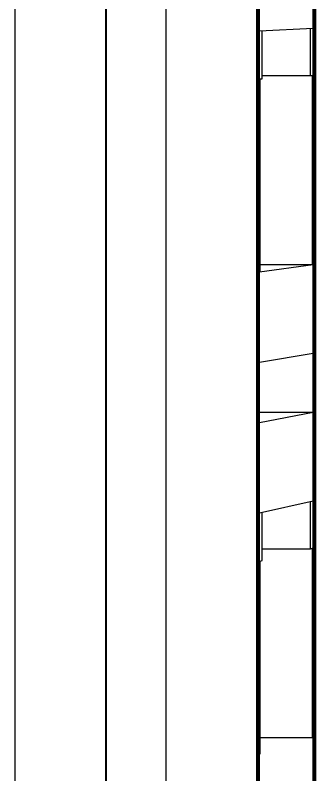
# Model space of a CAD drawing. Header units: millimetres. Extents: x -253 to 256, y -315 to 312.
# Drawn here: x -252.7 to -227.6, y -74.5 to -10.8 of the extents above; entities that cross this region are included whole.
import ezdxf

# ---------------------------------------------------------------- set-up
doc = ezdxf.new("R2010")
doc.units = ezdxf.units.MM
doc.layers.add('VISIBLE', color=7, linetype='Continuous')

msp = doc.modelspace()

# ---------------------------------------------------------------- linework, layer by layer
at = {"layer": 'VISIBLE'}
for p, q in [((-252.717, -315.39), (-252.717, 312.358)), ((-245.135, -315.39), (-245.135, 312.358)), ((-245.061, -315.295), (-245.061, 312.263)), ((-240.081, -315.39), (-240.081, 312.358)), ((-232.499, -315.39), (-232.499, 312.358)), ((-227.779, -233.721), (-227.779, 25.246)), ((-232.411, -224.327), (-232.411, 9.094)), ((-232.353, -224.271), (-232.353, 9.092)), ((-232.265, -224.186), (-232.265, 9.089)), ((-227.695, -219.775), (-227.695, 8.91)), ((-227.638, -219.72), (-227.638, 8.908)), ((-227.554, -219.639), (-227.554, 8.904)), ((-232.265, -12.118), (-227.779, -11.884)), ((-228.005, -15.861), (-228.005, -11.896)), ((-232.03, -16.141), (-232.03, -12.106)), ((-232.03, -15.861), (-228.005, -15.861)), ((-228.005, -15.861), (-227.824, -15.849)), ((-227.824, -31.697), (-227.824, -15.849)), ((-232.218, -16.154), (-232.03, -16.141)), ((-232.218, -32.309), (-232.218, -16.154)), ((-232.265, -32.315), (-227.779, -31.691)), ((-232.218, -31.697), (-227.824, -31.697)), ((-232.265, -39.889), (-227.779, -39.119)), ((-232.265, -44.938), (-227.779, -44.07)), ((-232.265, -44.07), (-227.779, -44.07)), ((-232.265, -52.512), (-227.779, -51.498)), ((-228.005, -55.514), (-228.005, -51.549)), ((-232.03, -56.494), (-232.03, -52.459)), ((-232.03, -55.514), (-228.005, -55.514)), ((-228.005, -55.514), (-227.824, -55.47)), ((-227.824, -71.319), (-227.824, -55.47)), ((-232.218, -56.54), (-232.03, -56.494)), ((-232.218, -72.694), (-232.218, -56.54)), ((-232.218, -71.319), (-227.824, -71.319)), ((-227.824, -71.319), (-227.779, -71.305)), ((-232.265, -72.709), (-232.218, -72.694))]:
    msp.add_line(p, q, dxfattribs=at)

doc.saveas('drawing.dxf')
